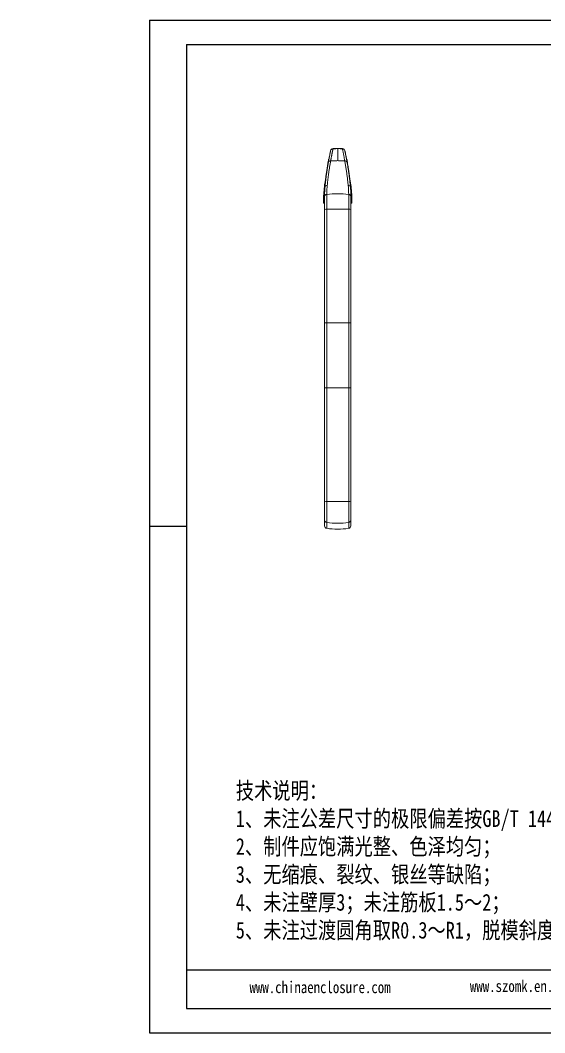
# Model space of a CAD drawing. Header units: inches. Extents: x 1127 to 2406, y 573 to 922.
# Drawn here: x 1794 to 1893.3, y 575.2 to 766.9 of the extents above; entities that cross this region are included whole.
import ezdxf

# ---------------------------------------------------------------- set-up
doc = ezdxf.new("R2010")
doc.units = ezdxf.units.IN
doc.layers.add('文字', color=81, linetype='Continuous')
doc.styles.get("Standard").update_dxf_attribs({"font": 'txt', "bigfont": 'gbcbig.shx'})
doc.styles.add('宋体', font='', dxfattribs={"width": 0.8, "height": 3.5})
doc.styles.get('宋体').set_extended_font_data('SimSun')
doc.dimstyles.new('2', dxfattribs={"dimtxt": 1.5, "dimasz": 0.6, "dimexe": 0.18, "dimexo": 0.0625, "dimgap": 0.09, "dimtad": 0, "dimtih": 1, "dimtoh": 1, "dimzin": 0, "dimdsep": 46, "dimtxsty": 'Standard', "dimcen": 0, "dimadec": 0, "dimazin": 2, "dimtfac": 1, "dimtofl": 0, "dimtmove": 0, "dimatfit": 3, "dimfxl": 1, "dimtolj": 1, "dimtzin": 0, "dimarcsym": 0})

# ---------------------------------------------------------------- blocks, each defined once
blk = doc.blocks.new('*D172')
at = {"color": 0, "lineweight": -2}
blk.add_line((1934.66, 690.57), (1929.99, 690.74), dxfattribs=at)
at = {"color": 0}
blk.add_solid([(1929.99, 690.84), (1929.98, 690.64), (1929.39, 690.76)], dxfattribs=at)
at = {"layer": 'Defpoints', "color": 0}
for p in [(1751.87, 697.29), (1929.39, 690.76)]:
    blk.add_point(p, dxfattribs=at)
at = {"color": 0, "insert": (1939, 690.57), "char_height": 1.5, "attachment_point": 5}
blk.add_mtext('\\A1;R177.64', dxfattribs=at)

msp = doc.modelspace()

# ---------------------------------------------------------------- linework, layer by layer
for p, q in [((1818.469, 766.869), (2089.498, 766.869)), ((1818.469, 766.869), (1818.469, 575.233)), ((1825.482, 762.307), (2084.935, 762.307)), ((1825.482, 762.307), (1825.482, 579.796)), ((1825.482, 671.051), (1818.469, 671.051)), ((1818.469, 663.953), (1818.469, 575.233)), ((1920.675, 587.096), (1825.482, 587.096)), ((1825.482, 579.796), (2084.935, 579.796)), ((1818.469, 575.233), (2089.498, 575.233)), ((1818.469, 575.233), (1943.946, 575.233))]:
    msp.add_line(p, q)
at = {"color": 7, "linetype": 'Continuous', "lineweight": 15}
for p, q in [((1852.768, 742.165), (1852.768, 742.185)), ((1853.232, 742.566), (1853.232, 742.547)), ((1855.019, 742.547), (1855.019, 742.566)), ((1855.483, 742.185), (1855.483, 742.165)), ((1855.545, 741.908), (1855.545, 741.926)), ((1852.411, 740.588), (1852.411, 740.606)), ((1852.411, 740.606), (1852.465, 740.606)), ((1855.839, 740.606), (1855.786, 740.606)), ((1852.223, 739.16), (1852.173, 739.16)), ((1856.078, 739.16), (1856.028, 739.16)), ((1851.434, 733.269), (1851.434, 732.223)), ((1851.434, 732.223), (1851.624, 732.22)), ((1851.624, 733.191), (1851.513, 733.192)), ((1851.624, 733.475), (1851.624, 731.021)), ((1851.639, 733.574), (1851.639, 731.038)), ((1852.052, 733.896), (1852.052, 731.09)), ((1856.199, 733.896), (1856.199, 731.09)), ((1856.612, 733.574), (1856.612, 731.038)), ((1856.627, 731.021), (1856.627, 733.475)), ((1856.627, 733.191), (1856.738, 733.192)), ((1856.817, 732.223), (1856.627, 732.22)), ((1856.817, 732.223), (1856.817, 733.269)), ((1851.624, 731.021), (1851.624, 709.586)), ((1851.639, 731.038), (1851.639, 709.586)), ((1852.052, 731.09), (1852.052, 709.586)), ((1856.199, 731.09), (1856.199, 709.586)), ((1856.612, 731.038), (1856.612, 709.586)), ((1856.627, 709.586), (1856.627, 731.021)), ((1851.624, 709.586), (1851.624, 697.286)), ((1851.639, 709.586), (1851.624, 709.586)), ((1851.639, 709.586), (1851.639, 697.286)), ((1852.052, 709.586), (1851.639, 709.586)), ((1852.052, 709.586), (1852.052, 697.286)), ((1856.199, 709.586), (1852.052, 709.586)), ((1856.199, 709.586), (1856.199, 697.286)), ((1856.612, 709.586), (1856.199, 709.586)), ((1856.612, 709.586), (1856.612, 697.286)), ((1856.627, 709.586), (1856.612, 709.586)), ((1856.627, 709.586), (1856.627, 697.286)), ((1851.639, 697.286), (1851.624, 697.286)), ((1851.624, 697.286), (1851.624, 675.851)), ((1852.052, 697.286), (1851.639, 697.286)), ((1851.639, 697.286), (1851.639, 675.835)), ((1856.199, 697.286), (1852.052, 697.286)), ((1852.052, 697.286), (1852.052, 675.782)), ((1856.199, 697.286), (1856.199, 675.782)), ((1856.612, 697.286), (1856.199, 697.286)), ((1856.612, 697.286), (1856.612, 675.835)), ((1856.627, 697.286), (1856.612, 697.286)), ((1856.627, 675.851), (1856.627, 697.286)), ((1851.624, 675.851), (1851.624, 672.401)), ((1851.639, 675.835), (1851.639, 672.268)), ((1852.052, 675.782), (1852.052, 671.837)), ((1856.199, 675.782), (1856.199, 671.837)), ((1856.612, 675.835), (1856.612, 672.268)), ((1856.627, 672.401), (1856.627, 675.851)), ((1851.624, 672.401), (1851.624, 671.286)), ((1851.639, 672.268), (1851.639, 671.15)), ((1852.052, 671.837), (1852.052, 670.711)), ((1856.199, 671.837), (1856.199, 670.711)), ((1856.612, 672.268), (1856.612, 671.15)), ((1856.627, 671.286), (1856.627, 672.401))]:
    msp.add_line(p, q, dxfattribs=at)
at = {"color": 8, "linetype": 'Continuous', "lineweight": 15}
for p, q in [((1852.411, 740.588), (1852.461, 740.588)), ((1855.79, 740.588), (1855.839, 740.588))]:
    msp.add_line(p, q, dxfattribs=at)
at = {"color": 7, "linetype": 'Continuous', "lineweight": 15, "flags": 128}
for points in [[(1852.706, 741.926), (1852.706, 741.926), (1852.706, 741.925), (1852.706, 741.923), (1852.706, 741.921), (1852.706, 741.919), (1852.706, 741.916), (1852.706, 741.912), (1852.706, 741.908)], [(1855.839, 740.606), (1855.839, 740.606), (1855.839, 740.605), (1855.839, 740.603), (1855.839, 740.601), (1855.839, 740.599), (1855.839, 740.596), (1855.839, 740.592), (1855.839, 740.588)], [(1851.68, 736.092), (1851.68, 736.088), (1851.68, 736.076), (1851.68, 736.056), (1851.68, 736.027), (1851.68, 735.991), (1851.68, 735.946), (1851.68, 735.894), (1851.68, 735.833)], [(1856.571, 736.092), (1856.571, 736.088), (1856.571, 736.076), (1856.571, 736.056), (1856.571, 736.027), (1856.571, 735.991), (1856.571, 735.946), (1856.571, 735.894), (1856.571, 735.833)]]:
    msp.add_lwpolyline(points, dxfattribs=at)
at = {"color": 7, "linetype": 'Continuous', "lineweight": 15}
for centre, radius, start, end in [((1901.597, 730.319), 50.25, 166.34135, 166.64487), ((1853.254, 742.067), 0.5, 92.56088, 166.34135), ((1854.125, 722.586), 20, 87.43912, 92.56088), ((1854.997, 742.067), 0.5, 13.65865, 87.43912), ((1806.654, 730.319), 50.25, 13.35513, 13.65865), ((1901.597, 730.319), 50.25, 168.18704, 168.75506), ((1806.654, 730.319), 50.25, 11.24494, 11.81296), ((1901.597, 730.319), 50.25, 173.40242, 176.63451), ((1806.654, 730.319), 50.25, 3.36549, 6.59758), ((1899.787, 729.298), 48.44, 172.83713, 173.0416), ((1854.125, 717.176), 16.848, 82.9307, 97.0693), ((1808.464, 729.298), 48.44, 6.9584, 7.16287), ((1852.895, 729.896), 1.698, 137.75147, 138.4859), ((1851.982, 729.982), 1.11, 86.38785, 108.03258), ((1854.125, 627.94), 103.17, 88.84842, 91.15158), ((1856.269, 729.982), 1.11, 71.96742, 93.61215), ((1855.356, 729.896), 1.698, 41.5141, 42.24853), ((1852.895, 676.976), 1.698, 221.5141, 222.24853), ((1851.982, 676.89), 1.11, 251.96742, 273.61215), ((1854.125, 778.932), 103.17, 268.84842, 271.15158), ((1856.269, 676.89), 1.11, 266.38785, 288.03258), ((1855.356, 676.976), 1.698, 317.75147, 318.4859), ((1899.778, 677.573), 48.43, 186.13, 186.28888), ((1901.597, 676.553), 50.25, 186.01689, 186.17288), ((1852.13, 672.325), 0.495, 186.67675, 260.93341), ((1852.136, 671.204), 0.5, 186.17288, 260.36356), ((1854.125, 684.283), 12.617, 260.54147, 279.45853), ((1856.121, 672.325), 0.495, 279.06659, 353.32325), ((1856.115, 671.204), 0.5, 279.63644, 353.82712), ((1808.473, 677.573), 48.43, 353.71112, 353.87), ((1806.654, 676.553), 50.25, 353.82712, 353.98311), ((1854.125, 682.923), 12.387, 260.36356, 279.63644)]:
    msp.add_arc(centre, radius, start, end, dxfattribs=at)
for points, knots in [([(1852.358, 739.986), (1852.37, 740.05), (1852.393, 740.177), (1852.427, 740.36), (1852.459, 740.534), (1852.49, 740.701), (1852.52, 740.86), (1852.549, 741.01), (1852.593, 741.237), (1852.646, 741.513), (1852.693, 741.754), (1852.724, 741.914), (1852.744, 742.018), (1852.758, 742.094), (1852.767, 742.147), (1852.768, 742.159), (1852.768, 742.165)], [0, 0, 0, 0, 0.0483474, 0.0965588, 0.1446834, 0.1927706, 0.2408695, 0.2890291, 0.3372976, 0.47182, 0.606196, 0.6850271, 0.7636285, 0.8421955, 0.920922, 1, 1, 1, 1]), ([(1852.706, 741.908), (1852.706, 741.904), (1852.705, 741.898), (1852.702, 741.875), (1852.697, 741.842), (1852.689, 741.798), (1852.679, 741.745), (1852.667, 741.68), (1852.653, 741.606), (1852.637, 741.521), (1852.614, 741.4), (1852.582, 741.234), (1852.54, 741.009), (1852.492, 740.754), (1852.439, 740.472), (1852.4, 740.26), (1852.381, 740.154)], [0, 0, 0, 0, 0.056199, 0.1121721, 0.1679732, 0.2236571, 0.2792794, 0.3348957, 0.3905622, 0.446335, 0.5022701, 0.6022821, 0.7017146, 0.8009109, 0.9002216, 1, 1, 1, 1]), ([(1852.768, 742.165), (1852.794, 742.27), (1852.854, 742.365), (1853.019, 742.501), (1853.125, 742.542), (1853.232, 742.547)], [0, 0, 0, 0, 0.5, 0.5, 1, 1, 1, 1]), ([(1852.795, 740.25), (1852.807, 740.318), (1852.831, 740.452), (1852.865, 740.642), (1852.898, 740.821), (1852.93, 740.989), (1852.959, 741.147), (1852.987, 741.295), (1853.014, 741.433), (1853.038, 741.561), (1853.061, 741.679), (1853.083, 741.789), (1853.102, 741.889), (1853.12, 741.981), (1853.137, 742.064), (1853.151, 742.14), (1853.165, 742.208), (1853.177, 742.268), (1853.187, 742.322), (1853.197, 742.369), (1853.205, 742.41), (1853.212, 742.445), (1853.217, 742.474), (1853.222, 742.498), (1853.226, 742.517), (1853.229, 742.531), (1853.231, 742.541), (1853.231, 742.545), (1853.232, 742.547)], [0, 0, 0, 0, 0.0484036, 0.0960075, 0.1428126, 0.1888217, 0.2340376, 0.2784617, 0.322093, 0.3649305, 0.4069737, 0.4482222, 0.488676, 0.5283351, 0.5671993, 0.6052683, 0.6425418, 0.6790196, 0.7147017, 0.7495877, 0.7836776, 0.8169712, 0.8494682, 0.8811685, 0.9120721, 0.9421785, 0.9714879, 1, 1, 1, 1]), ([(1853.232, 742.547), (1853.306, 742.549), (1853.455, 742.555), (1853.678, 742.561), (1853.902, 742.565), (1854.051, 742.565), (1854.125, 742.565)], [0, 0, 0, 0, 0.2501188, 0.5000567, 0.7499662, 1, 1, 1, 1]), ([(1854.125, 742.565), (1854.125, 742.553), (1854.125, 742.496), (1854.125, 742.287), (1854.125, 742.136), (1854.125, 741.744), (1854.125, 741.504), (1854.125, 740.95), (1854.125, 740.635), (1854.125, 740.293)], [0, 0, 0, 0, 0.25, 0.25, 0.5, 0.5, 0.75, 0.75, 1, 1, 1, 1]), ([(1854.125, 742.565), (1854.125, 742.565), (1854.275, 742.565), (1854.573, 742.563), (1854.87, 742.552), (1855.019, 742.547)], [0, 0, 0, 0, 0.0000131, 0.4999602, 1, 1, 1, 1]), ([(1855.019, 742.547), (1855.02, 742.543), (1855.021, 742.537), (1855.026, 742.513), (1855.033, 742.478), (1855.042, 742.429), (1855.055, 742.364), (1855.071, 742.283), (1855.091, 742.184), (1855.114, 742.065), (1855.142, 741.925), (1855.173, 741.763), (1855.209, 741.577), (1855.25, 741.366), (1855.295, 741.129), (1855.345, 740.864), (1855.398, 740.573), (1855.437, 740.359), (1855.456, 740.251)], [0, 0, 0, 0, 0.0467522, 0.0956082, 0.146567, 0.1996279, 0.2547899, 0.3120524, 0.3714147, 0.4328757, 0.4964345, 0.5620898, 0.6298413, 0.6996881, 0.7716286, 0.8456585, 0.9217784, 1, 1, 1, 1]), ([(1855.483, 742.165), (1855.459, 742.262), (1855.401, 742.362), (1855.229, 742.504), (1855.119, 742.542), (1855.019, 742.547)], [0, 0, 0, 0, 0.5, 0.5, 1, 1, 1, 1]), ([(1855.483, 742.165), (1855.483, 742.162), (1855.483, 742.156), (1855.486, 742.135), (1855.491, 742.106), (1855.498, 742.067), (1855.507, 742.02), (1855.517, 741.963), (1855.53, 741.897), (1855.544, 741.823), (1855.571, 741.687), (1855.615, 741.46), (1855.675, 741.15), (1855.732, 740.85), (1855.783, 740.584), (1855.836, 740.298), (1855.874, 740.09), (1855.892, 739.986)], [0, 0, 0, 0, 0.04658437, 0.09301411, 0.13932781, 0.18556452, 0.23176361, 0.2779647, 0.32420754, 0.37053191, 0.41697754, 0.55021193, 0.68376508, 0.7628189, 0.84173145, 0.92071919, 1, 1, 1, 1]), ([(1855.87, 740.154), (1855.859, 740.213), (1855.837, 740.333), (1855.806, 740.501), (1855.777, 740.66), (1855.749, 740.81), (1855.722, 740.952), (1855.697, 741.084), (1855.674, 741.207), (1855.652, 741.321), (1855.627, 741.454), (1855.6, 741.593), (1855.575, 741.724), (1855.558, 741.821), (1855.547, 741.886), (1855.545, 741.9), (1855.545, 741.908)], [0, 0, 0, 0, 0.0555165, 0.1108408, 0.1660333, 0.2211547, 0.2762656, 0.331426, 0.3866955, 0.4421328, 0.4977957, 0.5983432, 0.6985114, 0.7986276, 0.899017, 1, 1, 1, 1]), ([(1852.381, 740.154), (1852.338, 739.914), (1852.252, 739.435), (1852.137, 738.717), (1852.031, 738.002), (1851.936, 737.289), (1851.849, 736.579), (1851.772, 735.872), (1851.726, 735.401), (1851.704, 735.166)], [0, 0, 0, 0, 0.1448688, 0.2890284, 0.4325005, 0.5753084, 0.7174765, 0.8590312, 1, 1, 1, 1]), ([(1852.358, 739.986), (1852.321, 739.775), (1852.246, 739.35), (1852.143, 738.706), (1852.046, 738.052), (1851.955, 737.388), (1851.871, 736.714), (1851.794, 736.029), (1851.748, 735.569), (1851.725, 735.338)], [0, 0, 0, 0, 0.1363606, 0.2748903, 0.4155856, 0.5584447, 0.7034675, 0.8506531, 1, 1, 1, 1]), ([(1852.311, 740.093), (1852.311, 740.09), (1852.31, 740.084), (1852.308, 740.062), (1852.303, 740.033), (1852.297, 739.993), (1852.29, 739.945), (1852.274, 739.849), (1852.246, 739.673), (1852.196, 739.367), (1852.134, 738.988), (1852.072, 738.588), (1852.013, 738.198), (1851.96, 737.839), (1851.923, 737.58), (1851.905, 737.451)], [0, 0, 0, 0, 0.0413762, 0.0826843, 0.123973, 0.1652911, 0.2066878, 0.2482116, 0.3726536, 0.4975859, 0.6229972, 0.748209, 0.8323994, 0.9161754, 1, 1, 1, 1]), ([(1852.795, 740.25), (1852.756, 740.039), (1852.678, 739.614), (1852.571, 738.971), (1852.471, 738.32), (1852.377, 737.661), (1852.291, 736.994), (1852.212, 736.319), (1852.165, 735.867), (1852.141, 735.639)], [0, 0, 0, 0, 0.1377927, 0.2772556, 0.4183999, 0.5612362, 0.7057751, 0.8520264, 1, 1, 1, 1]), ([(1852.173, 739.16), (1852.182, 739.215), (1852.2, 739.324), (1852.225, 739.477), (1852.249, 739.621), (1852.272, 739.755), (1852.294, 739.88), (1852.313, 739.995), (1852.331, 740.101), (1852.351, 740.217), (1852.371, 740.333), (1852.389, 740.439), (1852.402, 740.517), (1852.41, 740.57), (1852.411, 740.582), (1852.411, 740.588)], [0, 0, 0, 0, 0.0624951, 0.1247454, 0.1868401, 0.2488682, 0.3109187, 0.3730799, 0.4354389, 0.4980814, 0.5983228, 0.6982997, 0.7983498, 0.8988073, 1, 1, 1, 1]), ([(1852.312, 740.118), (1852.312, 740.117), (1852.312, 740.115), (1852.311, 740.101), (1852.311, 740.093)], [0, 0, 0, 0, 0.4999849, 1, 1, 1, 1]), ([(1852.358, 739.986), (1852.374, 740.056), (1852.425, 740.129), (1852.587, 740.227), (1852.695, 740.251), (1852.795, 740.25)], [0, 0, 0, 0, 0.5, 0.5, 1, 1, 1, 1]), ([(1852.795, 740.25), (1852.905, 740.257), (1853.126, 740.27), (1853.458, 740.283), (1853.792, 740.292), (1854.014, 740.293), (1854.125, 740.293)], [0, 0, 0, 0, 0.24961274, 0.49947143, 0.7495944, 1, 1, 1, 1]), ([(1854.125, 740.293), (1854.237, 740.293), (1854.46, 740.292), (1854.794, 740.283), (1855.126, 740.27), (1855.346, 740.257), (1855.456, 740.251)], [0, 0, 0, 0, 0.2513939, 0.5018463, 0.7513754, 1, 1, 1, 1]), ([(1856.11, 735.639), (1856.082, 735.905), (1856.027, 736.431), (1855.932, 737.217), (1855.828, 737.991), (1855.715, 738.754), (1855.592, 739.507), (1855.501, 740.004), (1855.456, 740.251)], [0, 0, 0, 0, 0.1724672, 0.3425928, 0.5103924, 0.6758821, 0.8390788, 1, 1, 1, 1]), ([(1855.892, 739.986), (1855.877, 740.057), (1855.825, 740.129), (1855.663, 740.227), (1855.556, 740.251), (1855.456, 740.251)], [0, 0, 0, 0, 0.5, 0.5, 1, 1, 1, 1]), ([(1855.839, 740.588), (1855.84, 740.585), (1855.84, 740.579), (1855.843, 740.556), (1855.848, 740.523), (1855.855, 740.479), (1855.864, 740.424), (1855.875, 740.359), (1855.888, 740.284), (1855.906, 740.18), (1855.93, 740.042), (1855.961, 739.858), (1855.996, 739.65), (1856.035, 739.42), (1856.064, 739.247), (1856.078, 739.16)], [0, 0, 0, 0, 0.0633534, 0.126373, 0.1891377, 0.2517278, 0.3142244, 0.3767096, 0.4392658, 0.5019753, 0.602047, 0.701526, 0.8007689, 0.9001386, 1, 1, 1, 1]), ([(1856.547, 735.166), (1856.521, 735.441), (1856.468, 735.99), (1856.374, 736.816), (1856.269, 737.645), (1856.151, 738.478), (1856.019, 739.315), (1855.92, 739.874), (1855.87, 740.154)], [0, 0, 0, 0, 0.16451985, 0.32984345, 0.49601412, 0.66307237, 0.83105595, 1, 1, 1, 1]), ([(1855.892, 739.986), (1855.932, 739.76), (1856.011, 739.31), (1856.118, 738.637), (1856.217, 737.969), (1856.306, 737.305), (1856.387, 736.645), (1856.461, 735.99), (1856.504, 735.555), (1856.526, 735.338)], [0, 0, 0, 0, 0.1459691, 0.29085672, 0.43468786, 0.57748899, 0.71928809, 0.86011472, 1, 1, 1, 1]), ([(1855.94, 740.093), (1855.939, 740.101), (1855.939, 740.115), (1855.939, 740.117), (1855.939, 740.118)], [0, 0, 0, 0, 0.5000151, 1, 1, 1, 1]), ([(1856.346, 737.451), (1856.337, 737.516), (1856.318, 737.646), (1856.291, 737.835), (1856.265, 738.018), (1856.238, 738.195), (1856.213, 738.366), (1856.171, 738.638), (1856.116, 738.988), (1856.055, 739.367), (1856.005, 739.673), (1855.972, 739.874), (1855.953, 739.997), (1855.942, 740.069), (1855.94, 740.085), (1855.94, 740.093)], [0, 0, 0, 0, 0.041953, 0.0838368, 0.1257095, 0.1676291, 0.2096533, 0.2518396, 0.3770429, 0.5024628, 0.6273865, 0.7518372, 0.8347377, 0.9173282, 1, 1, 1, 1]), ([(1851.513, 733.192), (1851.531, 733.472), (1851.568, 734.034), (1851.636, 734.878), (1851.716, 735.726), (1851.808, 736.578), (1851.914, 737.435), (1852.034, 738.297), (1852.126, 738.872), (1852.173, 739.16)], [0, 0, 0, 0, 0.1404676, 0.2816656, 0.4236366, 0.56642, 0.7100527, 0.8545688, 1, 1, 1, 1]), ([(1856.078, 739.16), (1856.114, 738.936), (1856.187, 738.488), (1856.284, 737.817), (1856.373, 737.148), (1856.453, 736.483), (1856.524, 735.82), (1856.589, 735.159), (1856.645, 734.502), (1856.696, 733.846), (1856.724, 733.41), (1856.738, 733.192)], [0, 0, 0, 0, 0.1131933, 0.225829, 0.3379215, 0.4494863, 0.5605396, 0.6710987, 0.7811821, 0.8908091, 1, 1, 1, 1]), ([(1851.905, 737.451), (1851.893, 737.362), (1851.868, 737.187), (1851.827, 736.887), (1851.787, 736.594), (1851.75, 736.321), (1851.72, 736.093), (1851.697, 735.931), (1851.685, 735.843), (1851.683, 735.842), (1851.683, 735.841)], [0, 0, 0, 0, 0.1457355, 0.2875622, 0.4264378, 0.5634187, 0.6967406, 0.8264149, 0.9550992, 1, 1, 1, 1]), ([(1856.568, 735.841), (1856.567, 735.842), (1856.566, 735.843), (1856.553, 735.931), (1856.531, 736.093), (1856.501, 736.321), (1856.464, 736.594), (1856.424, 736.887), (1856.382, 737.187), (1856.358, 737.362), (1856.346, 737.451)], [0, 0, 0, 0, 0.0448913, 0.1735844, 0.3032587, 0.4365805, 0.5735615, 0.7124371, 0.8542541, 1, 1, 1, 1]), ([(1851.704, 735.166), (1851.691, 735.022), (1851.667, 734.738), (1851.642, 734.313), (1851.63, 733.963), (1851.625, 733.683), (1851.624, 733.544), (1851.624, 733.475)], [0, 0, 0, 0, 0.2562313, 0.5043628, 0.7532401, 0.8767422, 1, 1, 1, 1]), ([(1851.725, 735.338), (1851.714, 735.211), (1851.691, 734.961), (1851.667, 734.594), (1851.65, 734.242), (1851.64, 733.903), (1851.639, 733.682), (1851.639, 733.574)], [0, 0, 0, 0, 0.2154593, 0.4232011, 0.6232153, 0.8154874, 1, 1, 1, 1]), ([(1852.141, 735.639), (1852.041, 735.632), (1851.936, 735.599), (1851.781, 735.487), (1851.736, 735.41), (1851.725, 735.338)], [0, 0, 0, 0, 0.5, 0.5, 1, 1, 1, 1]), ([(1852.141, 735.639), (1852.127, 735.491), (1852.1, 735.197), (1852.073, 734.759), (1852.055, 734.325), (1852.053, 734.039), (1852.052, 733.896)], [0, 0, 0, 0, 0.2535899, 0.5047361, 0.7535138, 1, 1, 1, 1]), ([(1856.11, 735.639), (1856.209, 735.632), (1856.315, 735.599), (1856.47, 735.487), (1856.515, 735.41), (1856.526, 735.338)], [0, 0, 0, 0, 0.5, 0.5, 1, 1, 1, 1]), ([(1856.526, 735.338), (1856.535, 735.232), (1856.554, 735.024), (1856.576, 734.715), (1856.596, 734.369), (1856.607, 734.057), (1856.612, 733.778), (1856.612, 733.642), (1856.612, 733.574)], [0, 0, 0, 0, 0.17899636, 0.3530421, 0.52417644, 0.76814603, 0.88416439, 1, 1, 1, 1]), ([(1856.627, 733.475), (1856.627, 733.544), (1856.626, 733.683), (1856.621, 733.963), (1856.608, 734.313), (1856.584, 734.738), (1856.559, 735.022), (1856.547, 735.166)], [0, 0, 0, 0, 0.123248, 0.2467599, 0.4956372, 0.7437587, 1, 1, 1, 1]), ([(1851.513, 733.192), (1851.498, 733.031), (1851.469, 732.708), (1851.445, 732.385), (1851.434, 732.223)], [0, 0, 0, 0, 0.4991297, 1, 1, 1, 1]), ([(1851.639, 733.574), (1851.649, 733.648), (1851.695, 733.726), (1851.848, 733.846), (1851.953, 733.884), (1852.052, 733.896)], [0, 0, 0, 0, 0.5, 0.5, 1, 1, 1, 1]), ([(1856.199, 733.896), (1856.298, 733.884), (1856.402, 733.846), (1856.556, 733.726), (1856.601, 733.648), (1856.612, 733.574)], [0, 0, 0, 0, 0.5, 0.5, 1, 1, 1, 1]), ([(1856.738, 733.192), (1856.753, 733.03), (1856.782, 732.707), (1856.805, 732.384), (1856.817, 732.223)], [0, 0, 0, 0, 0.5017712, 1, 1, 1, 1])]:
    msp.add_open_spline(points, degree=3, knots=knots, dxfattribs=at)
msp.add_open_spline([(1856.11, 735.639), (1856.168, 735.056), (1856.199, 734.474), (1856.199, 733.896)], degree=3, dxfattribs=at)

# ---------------------------------------------------------------- texts
at = {"layer": '文字', "color": 0, "attachment_point": 1, "style": '宋体'}
for s, insert, char_height, width in [('{\\H1.111x;技术说明：\\P1、未注公差尺寸的极限偏差按GB/T 14486-MT6级；\\P2、制件应饱满光整、色泽均匀；\\P3、无缩痕、裂纹、银丝等缺陷；\\P4、未注壁厚3；未注筋板1.5～2；\\P5、未注过渡圆角取R0.3～R1，脱模斜度≤0.3%%D；}', (1834.833, 622.641), 2.85174, 121.76914), ('www.chinaenclosure.com', (1837.426, 584.96), 2.23069, 39.19111), ('www.szomk.en.alibaba.com', (1879.149, 585.18), 2.23069, 39.19111)]:
    msp.add_mtext(s, dxfattribs=dict(at, insert=insert, char_height=char_height, width=width))

# ---------------------------------------------------------------- dimensions: what is measured, and where the dimension line sits
dim = msp.add_radius_dim(center=(1751.872, 697.286), mpoint=(1929.388, 690.763), dimstyle='2')
dim.commit()
dim.dimension.update_dxf_attribs({"geometry": '*D172', "text_midpoint": (1934.659, 690.569), "dimtype": 164})

doc.saveas('drawing.dxf')
